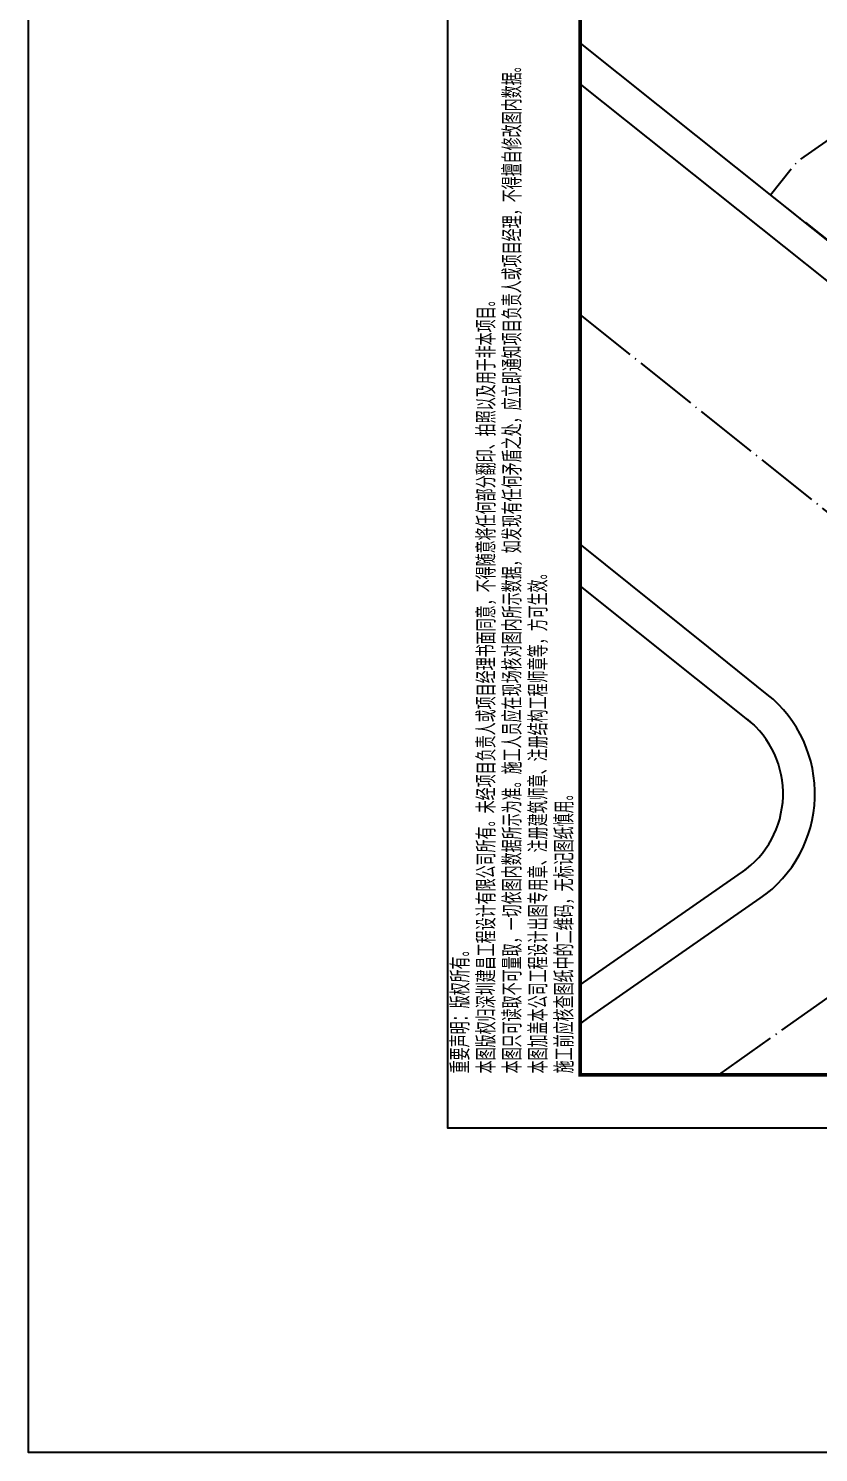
# Model space of a CAD drawing. Extents: x 36524853 to 36525459, y 2743936 to 2747542.
# Drawn here: x 36524853.7 to 36524928.1, y 2745738.9 to 2745873 of the extents above; entities that cross this region are included whole.
import ezdxf

# ---------------------------------------------------------------- set-up
doc = ezdxf.new("R2010")
doc.units = 0
doc.header["$LTSCALE"] = 1000
doc.header["$MEASUREMENT"] = 0
doc.linetypes.add('DASHDOT', pattern=[25.4, 12.7, -6.35, 0, -6.35])
doc.linetypes.add('DOTE', pattern=[2.42, 2, -0.2, 0.02, -0.2])
for name, color, linetype in [('0-用地红线', 1, 'DOTE'), ('0-规划道路', 4, 'Continuous'), ('0-规划道路中线', 211, 'DASHDOT'), ('_0', 7, 'Continuous'), ('A0-11 图框-粗线', 16, 'Continuous'), ('A0-13 图框-细线', 7, 'Continuous'), ('A0-21 图框-不可改文字', 7, 'Continuous')]:
    doc.layers.add(name, color=color, linetype=linetype)
doc.layers.add('yichutu', color=7, linetype='Continuous', true_color=0xffffff, plot=False)
doc.styles.add('SKED-宋体', font='XCSG', dxfattribs={"width": 0.7, "bigfont": 'HZTXT'})

# ---------------------------------------------------------------- blocks, each defined once
blk = doc.blocks.new('A$C6202001D')
at = {"layer": 'A0-11 图框-粗线', "const_width": 70}
blk.add_lwpolyline([(58400, 41000), (2500, 41000), (2500, 1000), (58400, 1000)], close=True, dxfattribs=at)
at = {"layer": 'A0-13 图框-细线'}
blk.add_lwpolyline([(59400, 42000), (0, 42000), (0, 0), (59400, 0)], close=True, dxfattribs=at)
at = {"layer": 'A0-21 图框-不可改文字', "style": 'SKED-宋体', "width": 0.7}
for s, p in [('本图只可读取不可量取，一切依图内数据所示为准。施工人员应在现场核对图内所示数据，如发现有任何矛盾之处，应立即通知项目负责人或项目经理，不得擅自修改图内数据。', (1398, 1029)), ('本图版权归深圳建昌工程设计有限公司所有。未经项目负责人或项目经理书面同意，不得随意将任何部分翻印、拍照以及用于非本项目。', (908, 1029)), ('本图加盖本公司工程设计出图专用章、注册建筑师章、注册结构工程师章等，方可生效。', (1888, 1029)), ('施工前应核查图纸中的二维码，无标记图纸慎用。', (2378, 1029)), ('重要声明：版权所有。', (418, 1029))]:
    blk.add_text(s, height=350, rotation=90, dxfattribs=at).set_placement(p)
blk = doc.blocks.new('33')
at = {"layer": 'Defpoints'}
blk.add_lwpolyline([(36502158.808, 2731665.999), (36502400.933, 2731665.999), (36502400.933, 2731494.799), (36502158.808, 2731494.799)], close=True, dxfattribs=at)
blk = doc.blocks.new('yct-420-297-420-297-1-3000.0')
at = {"layer": 'yichutu', "color": 7, "linetype": 'Continuous', "true_color": 0xffffff}
blk.add_lwpolyline([(0, 0), (0, 297), (420, 297), (420, 0)], close=True, dxfattribs=at)
blk = doc.blocks.new('分析图底图')
at = {"layer": '0-用地红线', "color": 251, "ltscale": 0.003, "flags": 128}
blk.add_lwpolyline([(39.26, -69.86), (42.29, -39.94), (16.47, -17.96), (-36.19, -55.05), (-97.63, -98.13), (-100.18, -101.32), (-67.6, -127.14), (-42.67, -127.82), (39.26, -69.86)], close=True, dxfattribs=at)
at = {"layer": '0-规划道路', "color": 251}
for p, q in [((-118.13, -87.02), (-67.84, -127.14)), ((-118.13, -90.86), (-67.41, -131.32)), ((-106.02, -143.93), (-118.13, -134.23)), ((-118.13, -138.19), (-101.73, -151.28)), ((-100.49, -148.37), (-106.02, -143.93)), ((-118.13, -175.73), (-102.52, -164.88)), ((-117.2, -178.75), (-101.15, -167.58)), ((-118.13, -179.4), (-117.2, -178.75))]:
    blk.add_line(p, q, dxfattribs=at)
for radius in [12, 9]:
    blk.add_arc((-108, -157.73), radius, 304.8128, 51.2392, dxfattribs=at)
at = {"layer": '0-规划道路中线', "color": 251, "linetype": 'DOTE', "ltscale": 0.003}
for p, q in [((-105.07, -184.23), (45, -78.04)), ((-118.13, -112.61), (-28.35, -184.23))]:
    blk.add_line(p, q, dxfattribs=at)

msp = doc.modelspace()

# ---------------------------------------------------------------- block references
at = {"xscale": 0.005, "yscale": 0.005, "zscale": 0.005}
msp.add_blockref('A$C6202001D', (36524893.16, 2745769.44), dxfattribs=at)
msp.add_blockref('分析图底图', (36525023.79, 2745958.67))
at = {"layer": '_0', "xscale": 1.583838383838384, "yscale": 1.583838383838384, "zscale": 1.583838383838384}
msp.add_blockref('33', (-21288666.55, -1580507.45), dxfattribs=at)
at = {"layer": 'yichutu', "linetype": 'Continuous', "xscale": 0.9129735061014543, "yscale": 0.9129735061014543, "zscale": 0.9129735061014543}
msp.add_blockref('yct-420-297-420-297-1-3000.0', (36524853.67, 2745738.86), dxfattribs=at)

doc.saveas('drawing.dxf')
